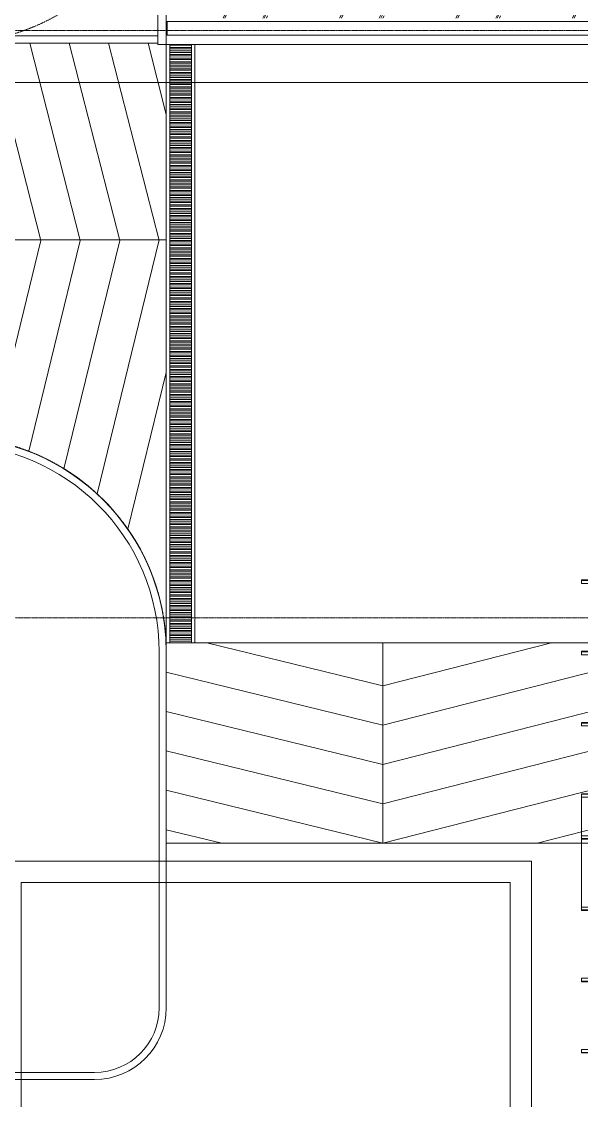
# Model space of a CAD drawing. Header units: millimetres. Extents: x 962 to 241049, y -15958 to 84407.
# Drawn here: x 124312 to 132127, y 54995 to 70062 of the extents above; entities that cross this region are included whole.
import ezdxf

# ---------------------------------------------------------------- set-up
doc = ezdxf.new("R2010")
doc.units = ezdxf.units.MM
for name, pattern in [('Dash 1_8_', [6.35, 3.175, -3.175]), ('Dash Dot 3_16_', [7.9375, 4.7625, -1.5875, 0, -1.5875]), ('Grid Line', [22.225, 12.7, -3.175, 3.175, -3.175])]:
    doc.linetypes.add(name, pattern=pattern)
for name, color, linetype, lineweight in [('A-AREA', 32, 'Dash 1_8_', 9), ('A-DETL-THIN-1', 151, 'Continuous', 9), ('A-FLOR', 192, 'Continuous', 9), ('A-GLAZ-CURT', 52, 'Continuous', 9), ('A-GLAZ-CWMG', 51, 'Continuous', 9), ('A-WALL', 113, 'Continuous', 9), ('G-ANNO-SYMB-1', 111, 'Dash Dot 3_16_', 18), ('G-IMPT', 8, 'Continuous', 9), ('M-EQPM', 50, 'Continuous', 9), ('S-GRID-1', 1, 'Grid Line', 9)]:
    doc.layers.add(name, color=color, linetype=linetype, lineweight=lineweight)

# ---------------------------------------------------------------- blocks, each defined once
blk = doc.blocks.new('TKTC_NAP THAM BE NUOC NGAM_260130 - TKTC_XREF_260130_NAP THAM BE NUOC NGAM_dwg-4013458-TKCS_MB TẦNG 1')
at = {"layer": 'G-IMPT'}
for p, q in [((-134909, 153915), (-149709, 153915)), ((-134909, 141315), (-134909, 153915)), ((-149701, 153256), (-148855, 152411)), ((-148817, 153256), (-149663, 152411)), ((-150009, 152215), (-150009, 149340)), ((-149709, 149578), (-149709, 150738)), ((-149709, 149578), (-149709, 150738)), ((-142334, 149190), (-148509, 149190)), ((-150009, 148890), (-150009, 140115)), ((-149709, 148890), (-149709, 140115)), ((-134909, 140075), (-134909, 141215)), ((-149101, 141006), (-148217, 140123)), ((-148217, 141006), (-149101, 140123)), ((-138191, 141006), (-137309, 140125)), ((-137309, 141005), (-138191, 140123)), ((-143834, 140115), (-142674, 140115)), ((-149009, 139815), (-148409, 139815)), ((-148409, 139815), (-145409, 139815)), ((-145309, 139815), (-142459, 139815)), ((-141959, 139815), (-140909, 139815)), ((-140809, 139815), (-140209, 139815)), ((-140209, 139815), (-137209, 139815))]:
    blk.add_line(p, q, dxfattribs=at)
at = {"layer": 'G-IMPT', "flags": 128}
for points in [[(-149909, 153915), (-150009, 153915), (-150009, 152315)], [(-149709, 153615), (-142334, 153615), (-142334, 149190), (-148509, 149190)], [(-149709, 153615), (-142334, 153615), (-142334, 149190)], [(-135209, 141315), (-135209, 153615), (-142034, 153615), (-142034, 148890), (-148509, 148890)], [(-148809, 152411), (-148809, 153265), (-149709, 153265)], [(-148609, 149190), (-149709, 149190), (-149709, 149290)], [(-148609, 149190), (-149709, 149190), (-149709, 149290)], [(-135634, 140115), (-135209, 140115), (-135209, 141215)], [(-148209, 140115), (-148209, 141015), (-149109, 141015), (-149109, 140115)], [(-137309, 141015), (-138199, 141015), (-138199, 140115)], [(-137109, 139815), (-134909, 139815), (-134909, 140035)], [(-150009, 139915), (-150009, 139815), (-149109, 139815)]]:
    blk.add_lwpolyline(points, dxfattribs=at)
for points in [[(-149659, 152415), (-148859, 152415), (-148859, 153215), (-149659, 153215)], [(-149059, 140165), (-148259, 140165), (-148259, 140965), (-149059, 140965)], [(-138149, 140165), (-137349, 140165), (-137349, 140965), (-138149, 140965)]]:
    blk.add_lwpolyline(points, close=True, dxfattribs=at)
blk = doc.blocks.new('TKTC_NAP THAM BE NUOC NGAM_260130 - NẮP THĂM BỂ NƯỚC NGẦM-2336355-TKCS_MB TẦNG 1')
blk.add_blockref('TKTC_NAP THAM BE NUOC NGAM_260130 - TKTC_XREF_260130_NAP THAM BE NUOC NGAM_dwg-4013458-TKCS_MB TẦNG 1', (150009, -139815))
blk = doc.blocks.new('System Panel - Glazed-2599382-TKCS_MB TẦNG 1')
at = {"layer": 'A-GLAZ-CURT'}
blk.add_line((68948, 59230), (68948, 58960), dxfattribs=at)
blk = doc.blocks.new('Rectangular Mullion - 40 x 80mm-2340579-TKCS_MB TẦNG 1')
at = {"layer": 'A-GLAZ-CWMG'}
for p, q in [((68948, 59270), (68948, 59278)), ((68948, 59278), (69143, 59278)), ((68948, 59230), (68948, 59270)), ((69143, 59270), (68948, 59270)), ((69143, 59230), (68948, 59230))]:
    blk.add_line(p, q, dxfattribs=at)
blk = doc.blocks.new('System Panel - Glazed-V232-TKCS_MB TẦNG 1')
at = {"layer": 'A-GLAZ-CURT'}
blk.add_line((68948, 58961), (68948, 58691), dxfattribs=at)
blk = doc.blocks.new('System Panel - Glazed-V233-TKCS_MB TẦNG 1')
at = {"layer": 'A-GLAZ-CURT'}
blk.add_line((68948, 58643), (68948, 57696), dxfattribs=at)
blk = doc.blocks.new('Rectangular Mullion - 40 x 80mm-2342299-TKCS_MB TẦNG 1')
at = {"layer": 'A-GLAZ-CWMG'}
for p, q in [((68948, 58651), (68948, 58691)), ((68948, 58691), (69143, 58691)), ((68948, 58643), (68948, 58651)), ((68948, 58651), (69143, 58651)), ((69143, 58643), (68948, 58643))]:
    blk.add_line(p, q, dxfattribs=at)
blk = doc.blocks.new('THOAT NUOC 300 - w300-4722305-TKCS_MB TẦNG 1')
at = {"layer": 'M-EQPM'}
for p, q in [((-4182, 150), (-4182, 200)), ((-4182, 200), (4172, 200)), ((-4182, -150), (-4182, 150)), ((-4162, 150), (-4182, 150)), ((4172, 150), (-4182, 150)), ((-4162, 150), (-4162, -150)), ((-4132, -150), (-4132, 150)), ((-4112, 150), (-4132, 150)), ((-4112, 150), (-4112, -150)), ((-4082, -150), (-4082, 150)), ((-4062, 150), (-4082, 150)), ((-4062, 150), (-4062, -150)), ((-4032, -150), (-4032, 150)), ((-4012, 150), (-4032, 150)), ((-4012, 150), (-4012, -150)), ((-3982, -150), (-3982, 150)), ((-3962, 150), (-3982, 150)), ((-3962, 150), (-3962, -150)), ((-3932, -150), (-3932, 150)), ((-3912, 150), (-3932, 150)), ((-3912, 150), (-3912, -150)), ((-3882, -150), (-3882, 150)), ((-3862, 150), (-3882, 150)), ((-3862, 150), (-3862, -150)), ((-3832, -150), (-3832, 150)), ((-3812, 150), (-3832, 150)), ((-3812, 150), (-3812, -150)), ((-3782, -150), (-3782, 150)), ((-3762, 150), (-3782, 150)), ((-3762, 150), (-3762, -150)), ((-3733, -150), (-3733, 150)), ((-3713, 150), (-3733, 150)), ((-3713, 150), (-3713, -150)), ((-3683, -150), (-3683, 150)), ((-3663, 150), (-3683, 150)), ((-3663, 150), (-3663, -150)), ((-3633, -150), (-3633, 150)), ((-3613, 150), (-3633, 150)), ((-3613, 150), (-3613, -150)), ((-3583, -150), (-3583, 150)), ((-3563, 150), (-3583, 150)), ((-3563, 150), (-3563, -150)), ((-3533, -150), (-3533, 150)), ((-3513, 150), (-3533, 150)), ((-3513, 150), (-3513, -150)), ((-3483, -150), (-3483, 150)), ((-3463, 150), (-3483, 150)), ((-3463, 150), (-3463, -150)), ((-3433, -150), (-3433, 150)), ((-3413, 150), (-3433, 150)), ((-3413, 150), (-3413, -150)), ((-3383, -150), (-3383, 150)), ((-3363, 150), (-3383, 150)), ((-3363, 150), (-3363, -150)), ((-3333, -150), (-3333, 150)), ((-3313, 150), (-3333, 150)), ((-3313, 150), (-3313, -150)), ((-3283, -150), (-3283, 150)), ((-3263, 150), (-3283, 150)), ((-3263, 150), (-3263, -150)), ((-3233, -150), (-3233, 150)), ((-3213, 150), (-3233, 150)), ((-3213, 150), (-3213, -150)), ((-3183, -150), (-3183, 150)), ((-3163, 150), (-3183, 150)), ((-3163, 150), (-3163, -150)), ((-3133, -150), (-3133, 150)), ((-3113, 150), (-3133, 150)), ((-3113, 150), (-3113, -150)), ((-3083, -150), (-3083, 150)), ((-3063, 150), (-3083, 150)), ((-3063, 150), (-3063, -150)), ((-3033, -150), (-3033, 150)), ((-3013, 150), (-3033, 150)), ((-3013, 150), (-3013, -150)), ((-2983, -150), (-2983, 150)), ((-2963, 150), (-2983, 150)), ((-2963, 150), (-2963, -150)), ((-2933, -150), (-2933, 150)), ((-2913, 150), (-2933, 150)), ((-2913, 150), (-2913, -150)), ((-2883, -150), (-2883, 150)), ((-2863, 150), (-2883, 150)), ((-2863, 150), (-2863, -150)), ((-2833, -150), (-2833, 150)), ((-2813, 150), (-2833, 150)), ((-2813, 150), (-2813, -150)), ((-2783, -150), (-2783, 150)), ((-2763, 150), (-2783, 150)), ((-2763, 150), (-2763, -150)), ((-2733, -150), (-2733, 150)), ((-2713, 150), (-2733, 150)), ((-2713, 150), (-2713, -150)), ((-2683, -150), (-2683, 150)), ((-2663, 150), (-2683, 150)), ((-2663, 150), (-2663, -150)), ((-2633, -150), (-2633, 150)), ((-2613, 150), (-2633, 150)), ((-2613, 150), (-2613, -150)), ((-2583, -150), (-2583, 150)), ((-2563, 150), (-2583, 150)), ((-2563, 150), (-2563, -150)), ((-2533, -150), (-2533, 150)), ((-2513, 150), (-2533, 150)), ((-2513, 150), (-2513, -150)), ((-2483, -150), (-2483, 150)), ((-2463, 150), (-2483, 150)), ((-2463, 150), (-2463, -150)), ((-2433, -150), (-2433, 150)), ((-2413, 150), (-2433, 150)), ((-2413, 150), (-2413, -150)), ((-2383, -150), (-2383, 150)), ((-2363, 150), (-2383, 150)), ((-2363, 150), (-2363, -150)), ((-2333, -150), (-2333, 150)), ((-2313, 150), (-2333, 150)), ((-2313, 150), (-2313, -150)), ((-2283, -150), (-2283, 150)), ((-2263, 150), (-2283, 150)), ((-2263, 150), (-2263, -150)), ((-2234, -150), (-2234, 150)), ((-2214, 150), (-2234, 150)), ((-2214, 150), (-2214, -150)), ((-2184, -150), (-2184, 150)), ((-2164, 150), (-2184, 150)), ((-2164, 150), (-2164, -150)), ((-2134, -150), (-2134, 150)), ((-2114, 150), (-2134, 150)), ((-2114, 150), (-2114, -150)), ((-2084, -150), (-2084, 150)), ((-2064, 150), (-2084, 150)), ((-2064, 150), (-2064, -150)), ((-2034, -150), (-2034, 150)), ((-2014, 150), (-2034, 150)), ((-2014, 150), (-2014, -150)), ((-1984, -150), (-1984, 150)), ((-1964, 150), (-1984, 150)), ((-1964, 150), (-1964, -150)), ((-1934, -150), (-1934, 150)), ((-1914, 150), (-1934, 150)), ((-1914, 150), (-1914, -150)), ((-1884, -150), (-1884, 150)), ((-1864, 150), (-1884, 150)), ((-1864, 150), (-1864, -150)), ((-1834, -150), (-1834, 150)), ((-1814, 150), (-1834, 150)), ((-1814, 150), (-1814, -150)), ((-1784, -150), (-1784, 150)), ((-1764, 150), (-1784, 150)), ((-1764, 150), (-1764, -150)), ((-1734, -150), (-1734, 150)), ((-1714, 150), (-1734, 150)), ((-1714, 150), (-1714, -150)), ((-1684, -150), (-1684, 150)), ((-1664, 150), (-1684, 150)), ((-1664, 150), (-1664, -150)), ((-1634, -150), (-1634, 150)), ((-1614, 150), (-1634, 150)), ((-1614, 150), (-1614, -150)), ((-1584, -150), (-1584, 150)), ((-1564, 150), (-1584, 150)), ((-1564, 150), (-1564, -150)), ((-1534, -150), (-1534, 150)), ((-1514, 150), (-1534, 150)), ((-1514, 150), (-1514, -150)), ((-1484, -150), (-1484, 150)), ((-1464, 150), (-1484, 150)), ((-1464, 150), (-1464, -150)), ((-1434, -150), (-1434, 150)), ((-1414, 150), (-1434, 150)), ((-1414, 150), (-1414, -150)), ((-1384, -150), (-1384, 150)), ((-1364, 150), (-1384, 150)), ((-1364, 150), (-1364, -150)), ((-1334, -150), (-1334, 150)), ((-1314, 150), (-1334, 150)), ((-1314, 150), (-1314, -150)), ((-1284, -150), (-1284, 150)), ((-1264, 150), (-1284, 150)), ((-1264, 150), (-1264, -150)), ((-1234, -150), (-1234, 150)), ((-1214, 150), (-1234, 150)), ((-1214, 150), (-1214, -150)), ((-1184, -150), (-1184, 150)), ((-1164, 150), (-1184, 150)), ((-1164, 150), (-1164, -150)), ((-1134, -150), (-1134, 150)), ((-1114, 150), (-1134, 150)), ((-1114, 150), (-1114, -150)), ((-1084, -150), (-1084, 150)), ((-1064, 150), (-1084, 150)), ((-1064, 150), (-1064, -150)), ((-1034, -150), (-1034, 150)), ((-1014, 150), (-1034, 150)), ((-1014, 150), (-1014, -150)), ((-984, -150), (-984, 150)), ((-964, 150), (-984, 150)), ((-964, 150), (-964, -150)), ((-934, -150), (-934, 150)), ((-914, 150), (-934, 150)), ((-914, 150), (-914, -150)), ((-884, -150), (-884, 150)), ((-864, 150), (-884, 150)), ((-864, 150), (-864, -150)), ((-834, -150), (-834, 150)), ((-814, 150), (-834, 150)), ((-814, 150), (-814, -150)), ((-784, -150), (-784, 150)), ((-764, 150), (-784, 150)), ((-764, 150), (-764, -150)), ((-735, -150), (-735, 150)), ((-715, 150), (-735, 150)), ((-715, 150), (-715, -150)), ((-685, -150), (-685, 150)), ((-665, 150), (-685, 150)), ((-665, 150), (-665, -150)), ((-635, -150), (-635, 150)), ((-615, 150), (-635, 150)), ((-615, 150), (-615, -150)), ((-585, -150), (-585, 150)), ((-565, 150), (-585, 150)), ((-565, 150), (-565, -150)), ((-535, -150), (-535, 150)), ((-515, 150), (-535, 150)), ((-515, 150), (-515, -150)), ((-485, -150), (-485, 150)), ((-465, 150), (-485, 150)), ((-465, 150), (-465, -150)), ((-435, -150), (-435, 150)), ((-415, 150), (-435, 150)), ((-415, 150), (-415, -150)), ((-385, -150), (-385, 150)), ((-365, 150), (-385, 150)), ((-365, 150), (-365, -150)), ((-335, -150), (-335, 150)), ((-315, 150), (-335, 150)), ((-315, 150), (-315, -150)), ((-285, -150), (-285, 150)), ((-265, 150), (-285, 150)), ((-265, 150), (-265, -150)), ((-235, -150), (-235, 150)), ((-215, 150), (-235, 150)), ((-215, 150), (-215, -150)), ((-185, -150), (-185, 150)), ((-165, 150), (-185, 150)), ((-165, 150), (-165, -150)), ((-135, -150), (-135, 150)), ((-115, 150), (-135, 150)), ((-115, 150), (-115, -150)), ((-85, -150), (-85, 150)), ((-65, 150), (-85, 150)), ((-65, 150), (-65, -150)), ((-35, -150), (-35, 150)), ((-15, 150), (-35, 150)), ((-15, 150), (-15, -150)), ((15, -150), (15, 150)), ((35, 150), (15, 150)), ((35, 150), (35, -150)), ((65, -150), (65, 150)), ((85, 150), (65, 150)), ((85, 150), (85, -150)), ((115, -150), (115, 150)), ((135, 150), (115, 150)), ((135, 150), (135, -150)), ((165, -150), (165, 150)), ((185, 150), (165, 150)), ((185, 150), (185, -150)), ((215, -150), (215, 150)), ((235, 150), (215, 150)), ((235, 150), (235, -150)), ((265, -150), (265, 150)), ((285, 150), (265, 150)), ((285, 150), (285, -150)), ((315, -150), (315, 150)), ((335, 150), (315, 150)), ((335, 150), (335, -150)), ((365, -150), (365, 150)), ((385, 150), (365, 150)), ((385, 150), (385, -150)), ((415, -150), (415, 150)), ((435, 150), (415, 150)), ((435, 150), (435, -150)), ((465, -150), (465, 150)), ((485, 150), (465, 150)), ((485, 150), (485, -150)), ((515, -150), (515, 150)), ((535, 150), (515, 150)), ((535, 150), (535, -150)), ((565, -150), (565, 150)), ((585, 150), (565, 150)), ((585, 150), (585, -150)), ((615, -150), (615, 150)), ((635, 150), (615, 150)), ((635, 150), (635, -150)), ((665, -150), (665, 150)), ((685, 150), (665, 150)), ((685, 150), (685, -150)), ((715, -150), (715, 150)), ((735, 150), (715, 150)), ((735, 150), (735, -150)), ((764, -150), (764, 150)), ((784, 150), (764, 150)), ((784, 150), (784, -150)), ((814, -150), (814, 150)), ((834, 150), (814, 150)), ((834, 150), (834, -150)), ((864, -150), (864, 150)), ((884, 150), (864, 150)), ((884, 150), (884, -150)), ((914, -150), (914, 150)), ((934, 150), (914, 150)), ((934, 150), (934, -150)), ((964, -150), (964, 150)), ((984, 150), (964, 150)), ((984, 150), (984, -150)), ((1014, -150), (1014, 150)), ((1034, 150), (1014, 150)), ((1034, 150), (1034, -150)), ((1064, -150), (1064, 150)), ((1084, 150), (1064, 150)), ((1084, 150), (1084, -150)), ((1114, -150), (1114, 150)), ((1134, 150), (1114, 150)), ((1134, 150), (1134, -150)), ((1164, -150), (1164, 150)), ((1184, 150), (1164, 150)), ((1184, 150), (1184, -150)), ((1214, -150), (1214, 150)), ((1234, 150), (1214, 150)), ((1234, 150), (1234, -150)), ((1264, -150), (1264, 150)), ((1284, 150), (1264, 150)), ((1284, 150), (1284, -150)), ((1314, -150), (1314, 150)), ((1334, 150), (1314, 150)), ((1334, 150), (1334, -150)), ((1364, -150), (1364, 150)), ((1384, 150), (1364, 150)), ((1384, 150), (1384, -150)), ((1414, -150), (1414, 150)), ((1434, 150), (1414, 150)), ((1434, 150), (1434, -150)), ((1464, -150), (1464, 150)), ((1484, 150), (1464, 150)), ((1484, 150), (1484, -150)), ((1514, -150), (1514, 150)), ((1534, 150), (1514, 150)), ((1534, 150), (1534, -150)), ((1564, -150), (1564, 150)), ((1584, 150), (1564, 150)), ((1584, 150), (1584, -150)), ((1614, -150), (1614, 150)), ((1634, 150), (1614, 150)), ((1634, 150), (1634, -150)), ((1664, -150), (1664, 150)), ((1684, 150), (1664, 150)), ((1684, 150), (1684, -150)), ((1714, -150), (1714, 150)), ((1734, 150), (1714, 150)), ((1734, 150), (1734, -150)), ((1764, -150), (1764, 150)), ((1784, 150), (1764, 150)), ((1784, 150), (1784, -150)), ((1814, -150), (1814, 150)), ((1834, 150), (1814, 150)), ((1834, 150), (1834, -150)), ((1864, -150), (1864, 150)), ((1884, 150), (1864, 150)), ((1884, 150), (1884, -150)), ((1914, -150), (1914, 150)), ((1934, 150), (1914, 150)), ((1934, 150), (1934, -150)), ((1964, -150), (1964, 150)), ((1984, 150), (1964, 150)), ((1984, 150), (1984, -150)), ((2014, -150), (2014, 150)), ((2034, 150), (2014, 150)), ((2034, 150), (2034, -150)), ((2064, -150), (2064, 150)), ((2084, 150), (2064, 150)), ((2084, 150), (2084, -150)), ((2114, -150), (2114, 150)), ((2134, 150), (2114, 150)), ((2134, 150), (2134, -150)), ((2164, -150), (2164, 150)), ((2184, 150), (2164, 150)), ((2184, 150), (2184, -150)), ((2214, -150), (2214, 150)), ((2234, 150), (2214, 150)), ((2234, 150), (2234, -150)), ((2263, -150), (2263, 150)), ((2283, 150), (2263, 150)), ((2283, 150), (2283, -150)), ((2313, -150), (2313, 150)), ((2333, 150), (2313, 150)), ((2333, 150), (2333, -150)), ((2363, -150), (2363, 150)), ((2383, 150), (2363, 150)), ((2383, 150), (2383, -150)), ((2413, -150), (2413, 150)), ((2433, 150), (2413, 150)), ((2433, 150), (2433, -150)), ((2463, -150), (2463, 150)), ((2483, 150), (2463, 150)), ((2483, 150), (2483, -150)), ((2513, -150), (2513, 150)), ((2533, 150), (2513, 150)), ((2533, 150), (2533, -150)), ((2563, -150), (2563, 150)), ((2583, 150), (2563, 150)), ((2583, 150), (2583, -150)), ((2613, -150), (2613, 150)), ((2633, 150), (2613, 150)), ((2633, 150), (2633, -150)), ((2663, -150), (2663, 150)), ((2683, 150), (2663, 150)), ((2683, 150), (2683, -150)), ((2713, -150), (2713, 150)), ((2733, 150), (2713, 150)), ((2733, 150), (2733, -150)), ((2763, -150), (2763, 150)), ((2783, 150), (2763, 150)), ((2783, 150), (2783, -150)), ((2813, -150), (2813, 150)), ((2833, 150), (2813, 150)), ((2833, 150), (2833, -150)), ((2863, -150), (2863, 150)), ((2883, 150), (2863, 150)), ((2883, 150), (2883, -150)), ((2913, -150), (2913, 150)), ((2933, 150), (2913, 150)), ((2933, 150), (2933, -150)), ((2963, -150), (2963, 150)), ((2983, 150), (2963, 150)), ((2983, 150), (2983, -150)), ((3013, -150), (3013, 150)), ((3033, 150), (3013, 150)), ((3033, 150), (3033, -150)), ((3063, -150), (3063, 150)), ((3083, 150), (3063, 150)), ((3083, 150), (3083, -150)), ((3113, -150), (3113, 150)), ((3133, 150), (3113, 150)), ((3133, 150), (3133, -150)), ((3163, -150), (3163, 150)), ((3183, 150), (3163, 150)), ((3183, 150), (3183, -150)), ((3213, -150), (3213, 150)), ((3233, 150), (3213, 150)), ((3233, 150), (3233, -150)), ((3263, -150), (3263, 150)), ((3283, 150), (3263, 150)), ((3283, 150), (3283, -150)), ((3313, -150), (3313, 150)), ((3333, 150), (3313, 150)), ((3333, 150), (3333, -150)), ((3363, -150), (3363, 150)), ((3383, 150), (3363, 150)), ((3383, 150), (3383, -150)), ((3413, -150), (3413, 150)), ((3433, 150), (3413, 150)), ((3433, 150), (3433, -150)), ((3463, -150), (3463, 150)), ((3483, 150), (3463, 150)), ((3483, 150), (3483, -150)), ((3513, -150), (3513, 150)), ((3533, 150), (3513, 150)), ((3533, 150), (3533, -150)), ((3563, -150), (3563, 150)), ((3583, 150), (3563, 150)), ((3583, 150), (3583, -150)), ((3613, -150), (3613, 150)), ((3633, 150), (3613, 150)), ((3633, 150), (3633, -150)), ((3663, -150), (3663, 150)), ((3683, 150), (3663, 150)), ((3683, 150), (3683, -150)), ((3713, -150), (3713, 150)), ((3733, 150), (3713, 150)), ((3733, 150), (3733, -150)), ((3762, -150), (3762, 150)), ((3782, 150), (3762, 150)), ((3782, 150), (3782, -150)), ((3812, -150), (3812, 150)), ((3832, 150), (3812, 150)), ((3832, 150), (3832, -150)), ((3862, -150), (3862, 150)), ((3882, 150), (3862, 150)), ((3882, 150), (3882, -150)), ((3912, -150), (3912, 150)), ((3932, 150), (3912, 150)), ((3932, 150), (3932, -150)), ((3962, -150), (3962, 150)), ((3982, 150), (3962, 150)), ((3982, 150), (3982, -150)), ((4012, -150), (4012, 150)), ((4032, 150), (4012, 150)), ((4032, 150), (4032, -150)), ((4062, -150), (4062, 150)), ((4082, 150), (4062, 150)), ((4082, 150), (4082, -150)), ((4112, -150), (4112, 150)), ((4132, 150), (4112, 150)), ((4132, 150), (4132, -150)), ((4162, -150), (4162, 150)), ((4172, 150), (4162, 150)), ((-4182, -150), (-4162, -150)), ((-4182, -200), (-4182, -150)), ((4172, -150), (-4182, -150)), ((-4132, -150), (-4112, -150)), ((-4082, -150), (-4062, -150)), ((-4032, -150), (-4012, -150)), ((-3982, -150), (-3962, -150)), ((-3932, -150), (-3912, -150)), ((-3882, -150), (-3862, -150)), ((-3832, -150), (-3812, -150)), ((-3782, -150), (-3762, -150)), ((-3733, -150), (-3713, -150)), ((-3683, -150), (-3663, -150)), ((-3633, -150), (-3613, -150)), ((-3583, -150), (-3563, -150)), ((-3533, -150), (-3513, -150)), ((-3483, -150), (-3463, -150)), ((-3433, -150), (-3413, -150)), ((-3383, -150), (-3363, -150)), ((-3333, -150), (-3313, -150)), ((-3283, -150), (-3263, -150)), ((-3233, -150), (-3213, -150)), ((-3183, -150), (-3163, -150)), ((-3133, -150), (-3113, -150)), ((-3083, -150), (-3063, -150)), ((-3033, -150), (-3013, -150)), ((-2983, -150), (-2963, -150)), ((-2933, -150), (-2913, -150)), ((-2883, -150), (-2863, -150)), ((-2833, -150), (-2813, -150)), ((-2783, -150), (-2763, -150)), ((-2733, -150), (-2713, -150)), ((-2683, -150), (-2663, -150)), ((-2633, -150), (-2613, -150)), ((-2583, -150), (-2563, -150)), ((-2533, -150), (-2513, -150)), ((-2483, -150), (-2463, -150)), ((-2433, -150), (-2413, -150)), ((-2383, -150), (-2363, -150)), ((-2333, -150), (-2313, -150)), ((-2283, -150), (-2263, -150)), ((-2234, -150), (-2214, -150)), ((-2184, -150), (-2164, -150)), ((-2134, -150), (-2114, -150)), ((-2084, -150), (-2064, -150)), ((-2034, -150), (-2014, -150)), ((-1984, -150), (-1964, -150)), ((-1934, -150), (-1914, -150)), ((-1884, -150), (-1864, -150)), ((-1834, -150), (-1814, -150)), ((-1784, -150), (-1764, -150)), ((-1734, -150), (-1714, -150)), ((-1684, -150), (-1664, -150)), ((-1634, -150), (-1614, -150)), ((-1584, -150), (-1564, -150)), ((-1534, -150), (-1514, -150)), ((-1484, -150), (-1464, -150)), ((-1434, -150), (-1414, -150)), ((-1384, -150), (-1364, -150)), ((-1334, -150), (-1314, -150)), ((-1284, -150), (-1264, -150)), ((-1234, -150), (-1214, -150)), ((-1184, -150), (-1164, -150)), ((-1134, -150), (-1114, -150)), ((-1084, -150), (-1064, -150)), ((-1034, -150), (-1014, -150)), ((-984, -150), (-964, -150)), ((-934, -150), (-914, -150)), ((-884, -150), (-864, -150)), ((-834, -150), (-814, -150)), ((-784, -150), (-764, -150)), ((-735, -150), (-715, -150)), ((-685, -150), (-665, -150)), ((-635, -150), (-615, -150)), ((-585, -150), (-565, -150)), ((-535, -150), (-515, -150)), ((-485, -150), (-465, -150)), ((-435, -150), (-415, -150)), ((-385, -150), (-365, -150)), ((-335, -150), (-315, -150)), ((-285, -150), (-265, -150)), ((-235, -150), (-215, -150)), ((-185, -150), (-165, -150)), ((-135, -150), (-115, -150)), ((-85, -150), (-65, -150)), ((-35, -150), (-15, -150)), ((15, -150), (35, -150)), ((65, -150), (85, -150)), ((115, -150), (135, -150)), ((165, -150), (185, -150)), ((215, -150), (235, -150)), ((265, -150), (285, -150)), ((315, -150), (335, -150)), ((365, -150), (385, -150)), ((415, -150), (435, -150)), ((465, -150), (485, -150)), ((515, -150), (535, -150)), ((565, -150), (585, -150)), ((615, -150), (635, -150)), ((665, -150), (685, -150)), ((715, -150), (735, -150)), ((764, -150), (784, -150)), ((814, -150), (834, -150)), ((864, -150), (884, -150)), ((914, -150), (934, -150)), ((964, -150), (984, -150)), ((1014, -150), (1034, -150)), ((1064, -150), (1084, -150)), ((1114, -150), (1134, -150)), ((1164, -150), (1184, -150)), ((1214, -150), (1234, -150)), ((1264, -150), (1284, -150)), ((1314, -150), (1334, -150)), ((1364, -150), (1384, -150)), ((1414, -150), (1434, -150)), ((1464, -150), (1484, -150)), ((1514, -150), (1534, -150)), ((1564, -150), (1584, -150)), ((1614, -150), (1634, -150)), ((1664, -150), (1684, -150)), ((1714, -150), (1734, -150)), ((1764, -150), (1784, -150)), ((1814, -150), (1834, -150)), ((1864, -150), (1884, -150)), ((1914, -150), (1934, -150)), ((1964, -150), (1984, -150)), ((2014, -150), (2034, -150)), ((2064, -150), (2084, -150)), ((2114, -150), (2134, -150)), ((2164, -150), (2184, -150)), ((2214, -150), (2234, -150)), ((2263, -150), (2283, -150)), ((2313, -150), (2333, -150)), ((2363, -150), (2383, -150)), ((2413, -150), (2433, -150)), ((2463, -150), (2483, -150)), ((2513, -150), (2533, -150)), ((2563, -150), (2583, -150)), ((2613, -150), (2633, -150)), ((2663, -150), (2683, -150)), ((2713, -150), (2733, -150)), ((2763, -150), (2783, -150)), ((2813, -150), (2833, -150)), ((2863, -150), (2883, -150)), ((2913, -150), (2933, -150)), ((2963, -150), (2983, -150)), ((3013, -150), (3033, -150)), ((3063, -150), (3083, -150)), ((3113, -150), (3133, -150)), ((3163, -150), (3183, -150)), ((3213, -150), (3233, -150)), ((3263, -150), (3283, -150)), ((3313, -150), (3333, -150)), ((3363, -150), (3383, -150)), ((3413, -150), (3433, -150)), ((3463, -150), (3483, -150)), ((3513, -150), (3533, -150)), ((3563, -150), (3583, -150)), ((3613, -150), (3633, -150)), ((3663, -150), (3683, -150)), ((3713, -150), (3733, -150)), ((3762, -150), (3782, -150)), ((3812, -150), (3832, -150)), ((3862, -150), (3882, -150)), ((3912, -150), (3932, -150)), ((3962, -150), (3982, -150)), ((4012, -150), (4032, -150)), ((4062, -150), (4082, -150)), ((4112, -150), (4132, -150)), ((4162, -150), (4172, -150)), ((-4182, -200), (4172, -200))]:
    blk.add_line(p, q, dxfattribs=at)
blk = doc.blocks.new('System Panel - Glazed-V248-TKCS_MB TẦNG 1')
at = {"layer": 'A-GLAZ-CURT'}
h = blk.add_hatch(dxfattribs=at)
h.set_pattern_fill('FP_6', color=256, style=0, pattern_type=2)
h.set_pattern_definition([(63.321, (1909.6, 1124.9), (-0.006, 1617.535), [565.707, -3054.823]), (63.321, (284, 1124.9), (-0.006, 1617.535), [565.707, -3054.823]), (63.321, (2687.8, 1437.4), (-0.006, 1617.535), [565.707, -3054.823]), (63.321, (1062.2, 1437.4), (-0.006, 1617.535), [565.707, -3054.823]), (63.321, (2570, 1327.1), (-0.006, 1617.535), [565.707, -3054.823]), (63.321, (944.4, 1327.1), (-0.006, 1617.535), [565.707, -3054.823]), (63.321, (2449.95, 1958.84), (-0.006, 1617.535), [274.96, -3345.57]), (63.321, (824.35, 1958.84), (-0.006, 1617.535), [274.96, -3345.57]), (63.321, (2371.4, 1861.1), (-0.006, 1617.535), [565.707, -3054.823]), (63.321, (745.8, 1861.1), (-0.006, 1617.535), [565.707, -3054.823]), (63.321, (2385.3, 1931.3), (-0.006, 1617.535), [565.707, -3054.823]), (63.321, (759.7, 1931.3), (-0.006, 1617.535), [565.707, -3054.823]), (63.321, (1729.44, 1623.3), (-0.006, 1617.535), [565.707, -3054.823]), (63.321, (103.84, 1623.3), (-0.006, 1617.535), [565.707, -3054.823]), (63.321, (1743.3, 1706.04), (-0.006, 1617.535), [565.707, -3054.823]), (63.321, (117.7, 1706.04), (-0.006, 1617.535), [565.707, -3054.823]), (63.321, (1747, 1765.7), (-0.006, 1617.535), [565.707, -3054.823]), (63.321, (121.4, 1765.7), (-0.006, 1617.535), [565.707, -3054.823])])
h.paths.add_polyline_path([(77353, 70062), (77353, 70063), (73848, 70062)])
h.paths.add_polyline_path([(64176, 70111), (77353, 70111), (77353, 70352), (73223, 70352), (73223, 70251), (73213, 70251), (73213, 70259), (73113, 70259), (73113, 70251), (73103, 70251), (73103, 70352), (65723, 70352), (65723, 70251), (65713, 70251), (65713, 70259), (65613, 70259), (65613, 70251), (65603, 70251), (65603, 70352), (63153, 70352), (63153, 70111), (63370, 70111)])
h = blk.add_hatch(dxfattribs=at)
h.set_pattern_fill('FP_10', color=256, style=0, pattern_type=2)
h.set_pattern_definition([(11.254, (1909.62, 69059.36), (0.0006, 161.73705), [258.979, -1398.491]), (11.254, (284.01, 69059.36), (0.0006, 161.73705), [258.979, -1398.491]), (11.254, (2687.8, 69090.61), (0.0006, 161.73705), [258.979, -1398.491]), (11.254, (1062.2, 69090.61), (0.0006, 161.73705), [258.979, -1398.491]), (11.254, (2570.01, 69079.58), (0.0006, 161.73705), [258.979, -1398.491]), (11.254, (944.41, 69079.58), (0.0006, 161.73705), [258.979, -1398.491]), (11.254, (2449.95, 69142.75), (0.0006, 161.73705), [125.876, -1531.594]), (11.254, (824.35, 69142.75), (0.0006, 161.73705), [125.876, -1531.594]), (11.254, (2371.43, 69132.97), (0.0006, 161.73705), [258.979, -1398.491]), (11.254, (745.83, 69132.97), (0.0006, 161.73705), [258.979, -1398.491]), (11.254, (2385.29, 69139.99), (0.0006, 161.73705), [258.979, -1398.491]), (11.254, (759.69, 69139.99), (0.0006, 161.73705), [258.979, -1398.491]), (11.254, (1729.44, 69109.2), (0.0006, 161.73705), [258.979, -1398.491]), (11.254, (103.84, 69109.2), (0.0006, 161.73705), [258.979, -1398.491]), (11.254, (1743.3, 69117.47), (0.0006, 161.73705), [258.979, -1398.491]), (11.254, (117.7, 69117.47), (0.0006, 161.73705), [258.979, -1398.491]), (11.254, (1747.03, 69123.43), (0.0006, 161.73705), [258.979, -1398.491]), (11.254, (121.43, 69123.43), (0.0006, 161.73705), [258.979, -1398.491])])
h.paths.add_polyline_path([(77353, 70061), (77353, 70062), (73848, 70061)])
for p, q in [((63153, 70352), (63153, 70111)), ((77353, 70111), (77353, 70352)), ((63153, 70062), (77353, 70062)), ((63153, 70061), (63153, 70062)), ((77353, 70061), (63153, 70061)), ((77353, 70061), (77353, 70062))]:
    blk.add_line(p, q, dxfattribs=at)

msp = doc.modelspace()

# ---------------------------------------------------------------- linework, layer by layer
at = {"layer": 'A-AREA'}
msp.add_line((126331.6, 70061.2), (126331.6, 61387.5), dxfattribs=at)
for centre, start, end in [((123331.6, 72761.9), 270, 0), ((123331.6, 61261.9), 0, 90)]:
    msp.add_arc(centre, 3000, start, end, dxfattribs=at)
at = {"layer": 'A-DETL-THIN-1'}
for p, q in [((126331.6, 72361.9), (126331.6, 60861.9)), ((123876.4, 69761.9), (124581.6, 67003)), ((124426.4, 69761.9), (125131.6, 67003)), ((124976.4, 69761.9), (125681.6, 67003)), ((125526.4, 69761.9), (126231.6, 67003)), ((126076.4, 69761.9), (126331.6, 68763.7)), ((116631.7, 67011.9), (126331.6, 67011.9)), ((124581.6, 67003), (123898.5, 64207.9)), ((125131.6, 67003), (124412.5, 64060.4)), ((125681.6, 67003), (124903.1, 63817.4)), ((126233.8, 67011.9), (125367.2, 63465.7)), ((126331.6, 65161.4), (125796.5, 62972)), ((132381.6, 61387.5), (126331.6, 61387.5)), ((126331.6, 61387.5), (126331.6, 58586.3)), ((129356.6, 60786.3), (126896.6, 61387.5)), ((129356.6, 61387.5), (129356.6, 58586.3)), ((129356.6, 60786.3), (131708.6, 61387.5)), ((129356.6, 60236.3), (126331.6, 60975.6)), ((129356.6, 60236.3), (132381.6, 61009.6)), ((129356.6, 59686.3), (126331.6, 60425.6)), ((129356.6, 59686.3), (132381.6, 60459.6)), ((129356.6, 59136.3), (126331.6, 59875.6)), ((129356.6, 59136.3), (132381.6, 59909.6)), ((129356.6, 58586.3), (126331.6, 59325.6)), ((129356.6, 58586.3), (132381.6, 59359.6)), ((127106.1, 58586.3), (126331.6, 58775.6)), ((131508.3, 58586.3), (132381.6, 58809.6)), ((126331.6, 58586.3), (132381.6, 58586.3))]:
    msp.add_line(p, q, dxfattribs=at)
msp.add_arc((123331.6, 61261.9), 3000, 360, 90, dxfattribs=at)
at = {"layer": 'A-FLOR'}
for p, q in [((126211.6, 70456.3), (126211.6, 69741.9)), ((126341.6, 69871.9), (126341.6, 70061.2)), ((123331.6, 69861.8), (126211.6, 69861.8)), ((126211.6, 69761.9), (123331.6, 69761.9)), ((138711.6, 69871.9), (126341.6, 69871.9)), ((126211.6, 69741.9), (138841.6, 69741.9)), ((126331.6, 69741.9), (126331.6, 61258.6)), ((126331.6, 61387.5), (126331.6, 69741.9)), ((126381.6, 61387.5), (126381.6, 69741.9)), ((126681.6, 69741.9), (126681.6, 61387.5)), ((132126.6, 61387.5), (126331.6, 61387.5)), ((126331.6, 58586.3), (132126.6, 58586.3))]:
    msp.add_line(p, q, dxfattribs=at)
at = {"layer": 'A-FLOR', "flags": 128}
msp.add_lwpolyline([(124258.6, 64115.1), (124436, 64051.3), (124608.9, 63976.4), (124776.9, 63890.9), (124939.1, 63794.9), (125094.9, 63689), (125243.9, 63573.5), (125385.2, 63448.8), (125518.5, 63315.6), (125643.1, 63174.2), (125758.6, 63025.3), (125864.6, 62869.4), (125960.5, 62707.2), (126046.1, 62539.3), (126120.9, 62366.3), (126184.8, 62189), (126237.3, 62008), (126278.5, 61824.1), (126307.9, 61637.9), (126325.7, 61450.3), (126331.6, 61261.9)], dxfattribs=at)
at = {"layer": 'A-WALL'}
for p, q in [((126231.6, 56286.3), (126231.6, 61258.6)), ((126331.6, 61258.6), (126331.6, 56286.3)), ((123331.5, 55386.3), (125331.6, 55386.3)), ((125331.6, 55286.3), (123931.6, 55286.3))]:
    msp.add_line(p, q, dxfattribs=at)
for centre, radius, start, end in [((123331.6, 61258.6), 3000, 0, 90), ((123331.6, 61258.6), 2900, 0, 90), ((125331.6, 56286.3), 900, 270, 0), ((125331.6, 56286.3), 1000, 270, 360)]:
    msp.add_arc(centre, radius, start, end, dxfattribs=at)
at = {"layer": 'G-ANNO-SYMB-1'}
msp.add_line((90628.5, 69211.5), (198105.9, 69211.5), dxfattribs=at)
at = {"layer": 'S-GRID-1'}
for p, q in [((192368.8, 69936.9), (96265.8, 69936.9)), ((192368.8, 61736.9), (96265.8, 61736.9))]:
    msp.add_line(p, q, dxfattribs=at)

# ---------------------------------------------------------------- block references
at = {"layer": 'A-GLAZ-CURT'}
for name in ['System Panel - Glazed-V248-TKCS_MB TẦNG 1', 'System Panel - Glazed-2599382-TKCS_MB TẦNG 1', 'System Panel - Glazed-V232-TKCS_MB TẦNG 1', 'System Panel - Glazed-V233-TKCS_MB TẦNG 1']:
    msp.add_blockref(name, (63179, 0), dxfattribs=at)
at = {"layer": 'A-GLAZ-CWMG'}
for name, p in [('Rectangular Mullion - 40 x 80mm-2340579-TKCS_MB TẦNG 1', (63179, 2985.1)), ('Rectangular Mullion - 40 x 80mm-2340579-TKCS_MB TẦNG 1', (63179, 1990.1)), ('Rectangular Mullion - 40 x 80mm-2340579-TKCS_MB TẦNG 1', (63179, 995)), ('Rectangular Mullion - 40 x 80mm-2340579-TKCS_MB TẦNG 1', (63179, 0)), ('Rectangular Mullion - 40 x 80mm-2342299-TKCS_MB TẦNG 1', (63179, 0)), ('Rectangular Mullion - 40 x 80mm-2342299-TKCS_MB TẦNG 1', (63179, -995)), ('Rectangular Mullion - 40 x 80mm-2342299-TKCS_MB TẦNG 1', (63179, -1990.1)), ('Rectangular Mullion - 40 x 80mm-2342299-TKCS_MB TẦNG 1', (63179, -2985.1))]:
    msp.add_blockref(name, p, dxfattribs=at)
at = {"layer": 'M-EQPM', "rotation": 90.00000000000007}
msp.add_blockref('THOAT NUOC 300 - w300-4722305-TKCS_MB TẦNG 1', (126531.6, 65569.7), dxfattribs=at)
at = {"layer": 'M-EQPM'}
msp.add_blockref('TKTC_NAP THAM BE NUOC NGAM_260130 - NẮP THĂM BỂ NƯỚC NGẦM-2336355-TKCS_MB TẦNG 1', (116331.7, 44236.9), dxfattribs=at)

doc.saveas('drawing.dxf')
